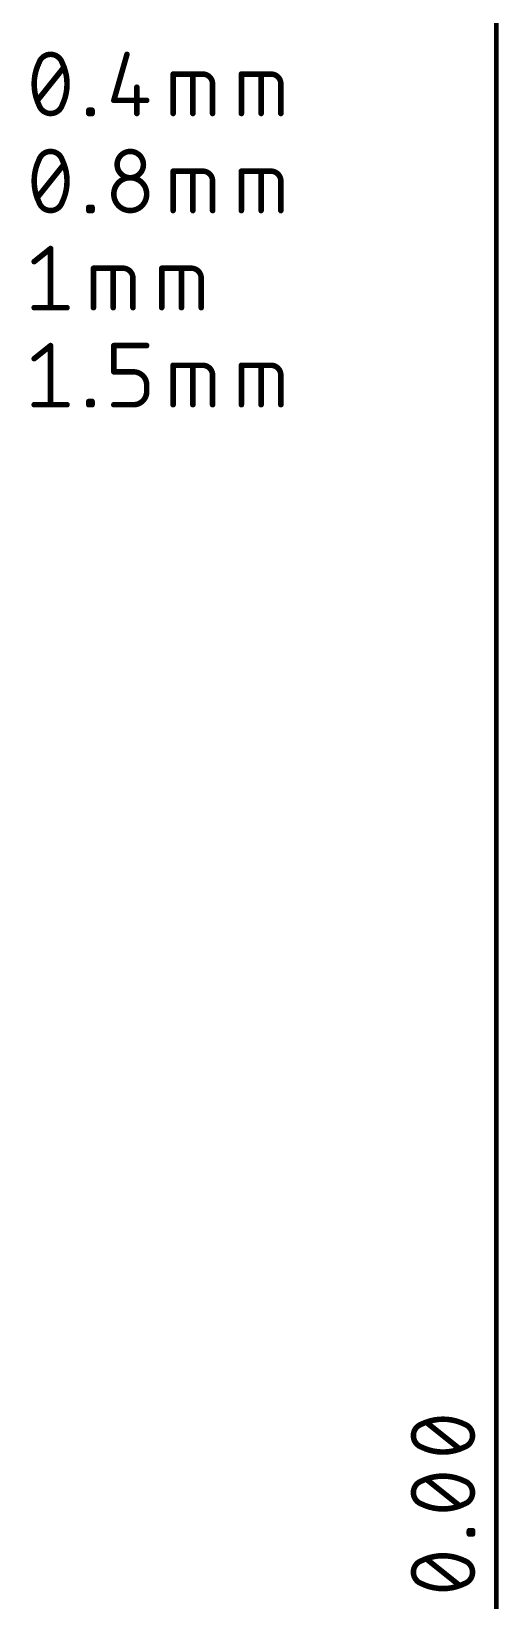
# Model space of a CAD drawing. Extents: x -35 to 140, y -8 to 139.
# Drawn here: x -34.8 to -21.96, y 43.12 to 86.23 of the extents above; entities that cross this region are included whole.
import ezdxf

# ---------------------------------------------------------------- set-up
doc = ezdxf.new("R2010")
doc.units = 0
doc.layers.add('51', color=253, linetype='CONTINUOUS')

msp = doc.modelspace()

# ---------------------------------------------------------------- linework, layer by layer
at = {"layer": '51'}
for points, const_width in [([(-22.0293, 89.935), (-22.0293, 0.065)], 0.13), ([(-32.1742, 85.6028), (-32.5354, 84.3384)], 0.1524), ([(-34.6335, 84.3384), (-33.911, 85.2416)], 0.1524), ([(-30.9063, 83.9772), (-30.9063, 85.0609)], 0.1524), ([(-30.9063, 85.0609), (-30.0935, 85.0609)], 0.1524), ([(-30.3644, 83.9772), (-30.3644, 85.0609)], 0.1524), ([(-29.0306, 83.9772), (-29.0306, 85.0609)], 0.1524), ([(-29.0306, 85.0609), (-28.2178, 85.0609)], 0.1524), ([(-28.4887, 83.9772), (-28.4887, 85.0609)], 0.1524), ([(-31.9033, 84.6997), (-31.9033, 83.9772)], 0.1524), ([(-29.8226, 84.79), (-29.8226, 83.9772)], 0.1524), ([(-27.9468, 84.79), (-27.9468, 83.9772)], 0.1524), ([(-33.2232, 83.9772), (-33.2232, 84.0675)], 0.1524), ([(-33.2232, 84.0675), (-33.1329, 84.0675)], 0.1524), ([(-33.1329, 84.0675), (-33.1329, 83.9772)], 0.1524), ([(-32.5354, 84.3384), (-31.6323, 84.3384)], 0.1524), ([(-33.1329, 83.9772), (-33.2232, 83.9772)], 0.1524), ([(-34.6335, 81.6714), (-33.911, 82.5746)], 0.1524), ([(-30.9063, 81.3102), (-30.9063, 82.3939)], 0.1524), ([(-30.9063, 82.3939), (-30.0935, 82.3939)], 0.1524), ([(-30.3644, 81.3102), (-30.3644, 82.3939)], 0.1524), ([(-29.0306, 81.3102), (-29.0306, 82.3939)], 0.1524), ([(-29.0306, 82.3939), (-28.2178, 82.3939)], 0.1524), ([(-28.4887, 81.3102), (-28.4887, 82.3939)], 0.1524), ([(-29.8226, 82.123), (-29.8226, 81.3102)], 0.1524), ([(-27.9468, 82.123), (-27.9468, 81.3102)], 0.1524), ([(-33.2232, 81.3102), (-33.2232, 81.4005)], 0.1524), ([(-33.2232, 81.4005), (-33.1329, 81.4005)], 0.1524), ([(-33.1329, 81.3102), (-33.2232, 81.3102)], 0.1524), ([(-33.1329, 81.4005), (-33.1329, 81.3102)], 0.1524), ([(-34.7238, 79.9076), (-34.2722, 80.2688)], 0.1524), ([(-34.2722, 80.2688), (-34.2722, 78.6432)], 0.1524), ([(-33.0947, 78.6432), (-33.0947, 79.7269)], 0.1524), ([(-33.0947, 79.7269), (-32.2819, 79.7269)], 0.1524), ([(-32.5528, 78.6432), (-32.5528, 79.7269)], 0.1524), ([(-31.2189, 78.6432), (-31.2189, 79.7269)], 0.1524), ([(-31.2189, 79.7269), (-30.4061, 79.7269)], 0.1524), ([(-30.6771, 78.6432), (-30.6771, 79.7269)], 0.1524), ([(-32.0109, 79.456), (-32.0109, 78.6432)], 0.1524), ([(-30.1352, 79.456), (-30.1352, 78.6432)], 0.1524), ([(-34.7238, 78.6432), (-33.8207, 78.6432)], 0.1524), ([(-34.7238, 77.2406), (-34.2722, 77.6018)], 0.1524), ([(-34.2722, 77.6018), (-34.2722, 75.9762)], 0.1524), ([(-32.5354, 76.8793), (-32.5354, 77.6018)], 0.1524), ([(-32.5354, 77.6018), (-31.6323, 77.6018)], 0.1524), ([(-31.9936, 76.8793), (-32.5354, 76.8793)], 0.1524), ([(-30.9063, 75.9762), (-30.9063, 77.0599)], 0.1524), ([(-30.9063, 77.0599), (-30.0935, 77.0599)], 0.1524), ([(-30.3644, 75.9762), (-30.3644, 77.0599)], 0.1524), ([(-29.8226, 76.789), (-29.8226, 75.9762)], 0.1524), ([(-29.0306, 75.9762), (-29.0306, 77.0599)], 0.1524), ([(-29.0306, 77.0599), (-28.2178, 77.0599)], 0.1524), ([(-28.4887, 75.9762), (-28.4887, 77.0599)], 0.1524), ([(-27.9468, 76.789), (-27.9468, 75.9762)], 0.1524), ([(-31.6323, 76.3374), (-31.6323, 76.5181)], 0.1524), ([(-34.7238, 75.9762), (-33.8207, 75.9762)], 0.1524), ([(-33.2232, 75.9762), (-33.2232, 76.0665)], 0.1524), ([(-33.2232, 76.0665), (-33.1329, 76.0665)], 0.1524), ([(-33.1329, 75.9762), (-33.2232, 75.9762)], 0.1524), ([(-33.1329, 76.0665), (-33.1329, 75.9762)], 0.1524), ([(-32.5354, 75.9762), (-31.9936, 75.9762)], 0.1524), ([(-23.0412, 47.2901), (-23.9443, 48.0126)], 0.1524), ([(-23.0412, 45.727), (-23.9443, 46.4495)], 0.1524), ([(-22.7703, 44.9489), (-22.7703, 45.0392)], 0.1524), ([(-22.7703, 45.0392), (-22.68, 45.0392)], 0.1524), ([(-22.68, 44.9489), (-22.7703, 44.9489)], 0.1524), ([(-22.68, 45.0392), (-22.68, 44.9489)], 0.1524), ([(-23.0412, 43.5386), (-23.9443, 44.2611)], 0.1524)]:
    msp.add_lwpolyline(points, dxfattribs=dict(at, const_width=const_width))
for points, const_width in [([(-34.5883, 85.377, 0.1139), (-34.7238, 84.79)], 0.1524), ([(-34.6244, 85.3894, 1), (-34.5523, 85.3647)], 0.0762), ([(-34.2722, 85.6028, 0.3205), (-34.5883, 85.377)], 0.1524), ([(-34.5541, 85.3603, 1), (-34.6226, 85.3937)], 0.0762), ([(-33.9562, 85.377, 0.3205), (-34.2722, 85.6028)], 0.1524), ([(-34.2722, 85.6409, 1), (-34.2722, 85.5647)], 0.0762), ([(-34.2722, 85.5647, 1), (-34.2722, 85.6409)], 0.0762), ([(-33.8207, 84.79, 0.1139), (-33.9562, 85.377)], 0.1524), ([(-33.9219, 85.3937, 1), (-33.9904, 85.3603)], 0.0762), ([(-33.9922, 85.3647, 1), (-33.9201, 85.3894)], 0.0762), ([(-32.1376, 85.5923, 1), (-32.2108, 85.6133)], 0.0762), ([(-33.8812, 85.2178, 1), (-33.9408, 85.2654)], 0.0762), ([(-30.8682, 85.0609, 1), (-30.9444, 85.0609)], 0.0762), ([(-30.9063, 85.099, 1), (-30.9063, 85.0228)], 0.0762), ([(-30.3263, 85.0609, 1), (-30.4025, 85.0609)], 0.0762), ([(-29.8226, 84.79, 0.4142), (-30.0935, 85.0609)], 0.1524), ([(-30.0935, 85.099, 1), (-30.0935, 85.0228)], 0.0762), ([(-30.0935, 85.0228, 1), (-30.0935, 85.099)], 0.0762), ([(-28.9925, 85.0609, 1), (-29.0687, 85.0609)], 0.0762), ([(-29.0306, 85.099, 1), (-29.0306, 85.0228)], 0.0762), ([(-28.4506, 85.0609, 1), (-28.5268, 85.0609)], 0.0762), ([(-27.9468, 84.79, 0.4142), (-28.2178, 85.0609)], 0.1524), ([(-28.2178, 85.099, 1), (-28.2178, 85.0228)], 0.0762), ([(-28.2178, 85.0228, 1), (-28.2178, 85.099)], 0.0762), ([(-34.7238, 84.79, 0.1139), (-34.5883, 84.203)], 0.1524), ([(-34.6857, 84.79, 1), (-34.7619, 84.79)], 0.0762), ([(-34.7619, 84.79, 1), (-34.6857, 84.79)], 0.0762), ([(-33.9562, 84.203, 0.1139), (-33.8207, 84.79)], 0.1524), ([(-33.7826, 84.79, 1), (-33.8588, 84.79)], 0.0762), ([(-33.8588, 84.79, 1), (-33.7826, 84.79)], 0.0762), ([(-31.8652, 84.6997, 1), (-31.9414, 84.6997)], 0.0762), ([(-29.7845, 84.79, 1), (-29.8607, 84.79)], 0.0762), ([(-29.8607, 84.79, 1), (-29.7845, 84.79)], 0.0762), ([(-27.9087, 84.79, 1), (-27.9849, 84.79)], 0.0762), ([(-27.9849, 84.79, 1), (-27.9087, 84.79)], 0.0762), ([(-34.6632, 84.3622, 1), (-34.6037, 84.3146)], 0.0762), ([(-34.5523, 84.2153, 1), (-34.6244, 84.1906)], 0.0762), ([(-34.5883, 84.203, 0.3205), (-34.2722, 83.9772)], 0.1524), ([(-34.6226, 84.1863, 1), (-34.5541, 84.2197)], 0.0762), ([(-34.2722, 83.9772, 0.3205), (-33.9562, 84.203)], 0.1524), ([(-33.9904, 84.2197, 1), (-33.9219, 84.1863)], 0.0762), ([(-33.9201, 84.1906, 1), (-33.9922, 84.2153)], 0.0762), ([(-33.1851, 84.0675, 1), (-33.2613, 84.0675)], 0.0762), ([(-33.2232, 84.1056, 1), (-33.2232, 84.0294)], 0.0762), ([(-33.0948, 84.0675, 1), (-33.171, 84.0675)], 0.0762), ([(-33.1329, 84.0294, 1), (-33.1329, 84.1056)], 0.0762), ([(-32.5721, 84.3489, 1), (-32.4988, 84.328)], 0.0762), ([(-32.5354, 84.3765, 1), (-32.5354, 84.3003)], 0.0762), ([(-31.6323, 84.3003, 1), (-31.6323, 84.3765)], 0.0762), ([(-34.2722, 84.0153, 1), (-34.2722, 83.9391)], 0.0762), ([(-34.2722, 83.9391, 1), (-34.2722, 84.0153)], 0.0762), ([(-33.2232, 84.0153, 1), (-33.2232, 83.9391)], 0.0762), ([(-33.2613, 83.9772, 1), (-33.1851, 83.9772)], 0.0762), ([(-33.171, 83.9772, 1), (-33.0948, 83.9772)], 0.0762), ([(-33.1329, 83.9391, 1), (-33.1329, 84.0153)], 0.0762), ([(-31.9414, 83.9772, 1), (-31.8652, 83.9772)], 0.0762), ([(-30.9444, 83.9772, 1), (-30.8682, 83.9772)], 0.0762), ([(-30.4025, 83.9772, 1), (-30.3263, 83.9772)], 0.0762), ([(-29.8607, 83.9772, 1), (-29.7845, 83.9772)], 0.0762), ([(-29.0687, 83.9772, 1), (-28.9925, 83.9772)], 0.0762), ([(-28.5268, 83.9772, 1), (-28.4506, 83.9772)], 0.0762), ([(-27.9849, 83.9772, 1), (-27.9087, 83.9772)], 0.0762), ([(-34.5883, 82.71, 0.1139), (-34.7238, 82.123)], 0.1524), ([(-34.2722, 82.9358, 0.3205), (-34.5883, 82.71)], 0.1524), ([(-34.5541, 82.6933, 1), (-34.6226, 82.7267)], 0.0762), ([(-33.9562, 82.71, 0.3205), (-34.2722, 82.9358)], 0.1524), ([(-34.2722, 82.9739, 1), (-34.2722, 82.8977)], 0.0762), ([(-34.2722, 82.8977, 1), (-34.2722, 82.9739)], 0.0762), ([(-33.8207, 82.123, 0.1139), (-33.9562, 82.71)], 0.1524), ([(-33.9219, 82.7267, 1), (-33.9904, 82.6933)], 0.0762), ([(-31.7226, 82.5746, 1), (-32.4451, 82.5746)], 0.1524), ([(-34.6244, 82.7224, 1), (-34.5523, 82.6977)], 0.0762), ([(-33.9922, 82.6977, 1), (-33.9201, 82.7224)], 0.0762), ([(-33.8812, 82.5508, 1), (-33.9408, 82.5984)], 0.0762), ([(-32.4451, 82.5746, 1), (-31.7226, 82.5746)], 0.1524), ([(-32.407, 82.5746, 1), (-32.4832, 82.5746)], 0.0762), ([(-32.4832, 82.5746, 1), (-32.407, 82.5746)], 0.0762), ([(-31.6845, 82.5746, 1), (-31.7607, 82.5746)], 0.0762), ([(-31.7607, 82.5746, 1), (-31.6845, 82.5746)], 0.0762), ([(-30.8682, 82.3939, 1), (-30.9444, 82.3939)], 0.0762), ([(-30.9063, 82.432, 1), (-30.9063, 82.3558)], 0.0762), ([(-30.3263, 82.3939, 1), (-30.4025, 82.3939)], 0.0762), ([(-29.8226, 82.123, 0.4142), (-30.0935, 82.3939)], 0.1524), ([(-30.0935, 82.432, 1), (-30.0935, 82.3558)], 0.0762), ([(-30.0935, 82.3558, 1), (-30.0935, 82.432)], 0.0762), ([(-28.9925, 82.3939, 1), (-29.0687, 82.3939)], 0.0762), ([(-29.0306, 82.432, 1), (-29.0306, 82.3558)], 0.0762), ([(-28.4506, 82.3939, 1), (-28.5268, 82.3939)], 0.0762), ([(-27.9468, 82.123, 0.4142), (-28.2178, 82.3939)], 0.1524), ([(-28.2178, 82.432, 1), (-28.2178, 82.3558)], 0.0762), ([(-28.2178, 82.3558, 1), (-28.2178, 82.432)], 0.0762), ([(-34.7238, 82.123, 0.1139), (-34.5883, 81.536)], 0.1524), ([(-34.6857, 82.123, 1), (-34.7619, 82.123)], 0.0762), ([(-34.7619, 82.123, 1), (-34.6857, 82.123)], 0.0762), ([(-33.9562, 81.536, 0.1139), (-33.8207, 82.123)], 0.1524), ([(-33.7826, 82.123, 1), (-33.8588, 82.123)], 0.0762), ([(-33.8588, 82.123, 1), (-33.7826, 82.123)], 0.0762), ([(-31.6323, 81.7618, 1), (-32.5354, 81.7618)], 0.1524), ([(-29.7845, 82.123, 1), (-29.8607, 82.123)], 0.0762), ([(-29.8607, 82.123, 1), (-29.7845, 82.123)], 0.0762), ([(-27.9087, 82.123, 1), (-27.9849, 82.123)], 0.0762), ([(-27.9849, 82.123, 1), (-27.9087, 82.123)], 0.0762), ([(-34.6632, 81.6952, 1), (-34.6037, 81.6476)], 0.0762), ([(-34.5523, 81.5483, 1), (-34.6244, 81.5236)], 0.0762), ([(-34.5883, 81.536, 0.3205), (-34.2722, 81.3102)], 0.1524), ([(-34.6226, 81.5193, 1), (-34.5541, 81.5527)], 0.0762), ([(-34.2722, 81.3102, 0.3205), (-33.9562, 81.536)], 0.1524), ([(-33.9904, 81.5527, 1), (-33.9219, 81.5193)], 0.0762), ([(-33.9201, 81.5236, 1), (-33.9922, 81.5483)], 0.0762), ([(-32.5354, 81.7618, 1), (-31.6323, 81.7618)], 0.1524), ([(-32.4973, 81.7618, 1), (-32.5735, 81.7618)], 0.0762), ([(-32.5735, 81.7618, 1), (-32.4973, 81.7618)], 0.0762), ([(-31.5942, 81.7618, 1), (-31.6704, 81.7618)], 0.0762), ([(-31.6704, 81.7618, 1), (-31.5942, 81.7618)], 0.0762), ([(-34.2722, 81.3483, 1), (-34.2722, 81.2721)], 0.0762), ([(-34.2722, 81.2721, 1), (-34.2722, 81.3483)], 0.0762), ([(-33.1851, 81.4005, 1), (-33.2613, 81.4005)], 0.0762), ([(-33.2232, 81.4386, 1), (-33.2232, 81.3624)], 0.0762), ([(-33.2232, 81.3483, 1), (-33.2232, 81.2721)], 0.0762), ([(-33.2613, 81.3102, 1), (-33.1851, 81.3102)], 0.0762), ([(-33.0948, 81.4005, 1), (-33.171, 81.4005)], 0.0762), ([(-33.171, 81.3102, 1), (-33.0948, 81.3102)], 0.0762), ([(-33.1329, 81.3624, 1), (-33.1329, 81.4386)], 0.0762), ([(-33.1329, 81.2721, 1), (-33.1329, 81.3483)], 0.0762), ([(-30.9444, 81.3102, 1), (-30.8682, 81.3102)], 0.0762), ([(-30.4025, 81.3102, 1), (-30.3263, 81.3102)], 0.0762), ([(-29.8607, 81.3102, 1), (-29.7845, 81.3102)], 0.0762), ([(-29.0687, 81.3102, 1), (-28.9925, 81.3102)], 0.0762), ([(-28.5268, 81.3102, 1), (-28.4506, 81.3102)], 0.0762), ([(-27.9849, 81.3102, 1), (-27.9087, 81.3102)], 0.0762), ([(-34.2341, 80.2688, 1), (-34.3103, 80.2688)], 0.0762), ([(-34.2484, 80.239, 1), (-34.296, 80.2986)], 0.0762), ([(-34.7476, 79.9373, 1), (-34.7, 79.8778)], 0.0762), ([(-33.0566, 79.7269, 1), (-33.1328, 79.7269)], 0.0762), ([(-33.0947, 79.765, 1), (-33.0947, 79.6888)], 0.0762), ([(-32.5147, 79.7269, 1), (-32.5909, 79.7269)], 0.0762), ([(-32.0109, 79.456, 0.4142), (-32.2819, 79.7269)], 0.1524), ([(-32.2819, 79.765, 1), (-32.2819, 79.6888)], 0.0762), ([(-32.2819, 79.6888, 1), (-32.2819, 79.765)], 0.0762), ([(-31.1808, 79.7269, 1), (-31.257, 79.7269)], 0.0762), ([(-31.2189, 79.765, 1), (-31.2189, 79.6888)], 0.0762), ([(-30.639, 79.7269, 1), (-30.7152, 79.7269)], 0.0762), ([(-30.1352, 79.456, 0.4142), (-30.4061, 79.7269)], 0.1524), ([(-30.4061, 79.765, 1), (-30.4061, 79.6888)], 0.0762), ([(-30.4061, 79.6888, 1), (-30.4061, 79.765)], 0.0762), ([(-31.9728, 79.456, 1), (-32.049, 79.456)], 0.0762), ([(-32.049, 79.456, 1), (-31.9728, 79.456)], 0.0762), ([(-30.0971, 79.456, 1), (-30.1733, 79.456)], 0.0762), ([(-30.1733, 79.456, 1), (-30.0971, 79.456)], 0.0762), ([(-34.7238, 78.6813, 1), (-34.7238, 78.6051)], 0.0762), ([(-34.3103, 78.6432, 1), (-34.2341, 78.6432)], 0.0762), ([(-33.8207, 78.6051, 1), (-33.8207, 78.6813)], 0.0762), ([(-33.1328, 78.6432, 1), (-33.0566, 78.6432)], 0.0762), ([(-32.5909, 78.6432, 1), (-32.5147, 78.6432)], 0.0762), ([(-32.049, 78.6432, 1), (-31.9728, 78.6432)], 0.0762), ([(-31.257, 78.6432, 1), (-31.1808, 78.6432)], 0.0762), ([(-30.7152, 78.6432, 1), (-30.639, 78.6432)], 0.0762), ([(-30.1733, 78.6432, 1), (-30.0971, 78.6432)], 0.0762), ([(-34.2341, 77.6018, 1), (-34.3103, 77.6018)], 0.0762), ([(-34.2484, 77.572, 1), (-34.296, 77.6316)], 0.0762), ([(-32.4973, 77.6018, 1), (-32.5735, 77.6018)], 0.0762), ([(-32.5354, 77.6399, 1), (-32.5354, 77.5637)], 0.0762), ([(-31.6323, 77.5637, 1), (-31.6323, 77.6399)], 0.0762), ([(-34.7476, 77.2703, 1), (-34.7, 77.2108)], 0.0762), ([(-32.5354, 76.9174, 1), (-32.5354, 76.8412)], 0.0762), ([(-32.5735, 76.8793, 1), (-32.4973, 76.8793)], 0.0762), ([(-31.6323, 76.5181, 0.4142), (-31.9936, 76.8793)], 0.1524), ([(-31.9936, 76.9174, 1), (-31.9936, 76.8412)], 0.0762), ([(-31.9936, 76.8412, 1), (-31.9936, 76.9174)], 0.0762), ([(-30.8682, 77.0599, 1), (-30.9444, 77.0599)], 0.0762), ([(-30.9063, 77.098, 1), (-30.9063, 77.0218)], 0.0762), ([(-30.3263, 77.0599, 1), (-30.4025, 77.0599)], 0.0762), ([(-29.8226, 76.789, 0.4142), (-30.0935, 77.0599)], 0.1524), ([(-30.0935, 77.098, 1), (-30.0935, 77.0218)], 0.0762), ([(-30.0935, 77.0218, 1), (-30.0935, 77.098)], 0.0762), ([(-29.7845, 76.789, 1), (-29.8607, 76.789)], 0.0762), ([(-29.8607, 76.789, 1), (-29.7845, 76.789)], 0.0762), ([(-28.9925, 77.0599, 1), (-29.0687, 77.0599)], 0.0762), ([(-29.0306, 77.098, 1), (-29.0306, 77.0218)], 0.0762), ([(-28.4506, 77.0599, 1), (-28.5268, 77.0599)], 0.0762), ([(-27.9468, 76.789, 0.4142), (-28.2178, 77.0599)], 0.1524), ([(-28.2178, 77.098, 1), (-28.2178, 77.0218)], 0.0762), ([(-28.2178, 77.0218, 1), (-28.2178, 77.098)], 0.0762), ([(-27.9087, 76.789, 1), (-27.9849, 76.789)], 0.0762), ([(-27.9849, 76.789, 1), (-27.9087, 76.789)], 0.0762), ([(-31.9936, 75.9762, 0.4142), (-31.6323, 76.3374)], 0.1524), ([(-31.5942, 76.5181, 1), (-31.6704, 76.5181)], 0.0762), ([(-31.6704, 76.5181, 1), (-31.5942, 76.5181)], 0.0762), ([(-31.5942, 76.3374, 1), (-31.6704, 76.3374)], 0.0762), ([(-31.6704, 76.3374, 1), (-31.5942, 76.3374)], 0.0762), ([(-34.7238, 76.0143, 1), (-34.7238, 75.9381)], 0.0762), ([(-34.3103, 75.9762, 1), (-34.2341, 75.9762)], 0.0762), ([(-33.8207, 75.9381, 1), (-33.8207, 76.0143)], 0.0762), ([(-33.1851, 76.0665, 1), (-33.2613, 76.0665)], 0.0762), ([(-33.2232, 76.1046, 1), (-33.2232, 76.0284)], 0.0762), ([(-33.2232, 76.0143, 1), (-33.2232, 75.9381)], 0.0762), ([(-33.2613, 75.9762, 1), (-33.1851, 75.9762)], 0.0762), ([(-33.0948, 76.0665, 1), (-33.171, 76.0665)], 0.0762), ([(-33.171, 75.9762, 1), (-33.0948, 75.9762)], 0.0762), ([(-33.1329, 76.0284, 1), (-33.1329, 76.1046)], 0.0762), ([(-33.1329, 75.9381, 1), (-33.1329, 76.0143)], 0.0762), ([(-32.5354, 76.0143, 1), (-32.5354, 75.9381)], 0.0762), ([(-31.9936, 76.0143, 1), (-31.9936, 75.9381)], 0.0762), ([(-31.9936, 75.9381, 1), (-31.9936, 76.0143)], 0.0762), ([(-30.9444, 75.9762, 1), (-30.8682, 75.9762)], 0.0762), ([(-30.4025, 75.9762, 1), (-30.3263, 75.9762)], 0.0762), ([(-29.8607, 75.9762, 1), (-29.7845, 75.9762)], 0.0762), ([(-29.0687, 75.9762, 1), (-28.9925, 75.9762)], 0.0762), ([(-28.5268, 75.9762, 1), (-28.4506, 75.9762)], 0.0762), ([(-27.9849, 75.9762, 1), (-27.9087, 75.9762)], 0.0762), ([(-24.0798, 47.9675, 0.3205), (-24.3056, 47.6514)], 0.1524), ([(-23.4928, 48.1029, 0.1139), (-24.0798, 47.9675)], 0.1524), ([(-24.0965, 48.0017, 1), (-24.0631, 47.9332)], 0.0762), ([(-24.0674, 47.9314, 1), (-24.0921, 48.0035)], 0.0762), ([(-23.9205, 48.0424, 1), (-23.9681, 47.9829)], 0.0762), ([(-22.9057, 47.9675, 0.1139), (-23.4928, 48.1029)], 0.1524), ([(-23.4928, 48.141, 1), (-23.4928, 48.0648)], 0.0762), ([(-23.4928, 48.0648, 1), (-23.4928, 48.141)], 0.0762), ([(-22.8934, 48.0035, 1), (-22.9181, 47.9314)], 0.0762), ([(-22.68, 47.6514, 0.3205), (-22.9057, 47.9675)], 0.1524), ([(-22.9224, 47.9332, 1), (-22.889, 48.0017)], 0.0762), ([(-24.3056, 47.6514, 0.3205), (-24.0798, 47.3353)], 0.1524), ([(-24.2675, 47.6514, 1), (-24.3437, 47.6514)], 0.0762), ([(-24.3437, 47.6514, 1), (-24.2675, 47.6514)], 0.0762), ([(-22.9057, 47.3353, 0.3205), (-22.68, 47.6514)], 0.1524), ([(-22.6419, 47.6514, 1), (-22.7181, 47.6514)], 0.0762), ([(-22.7181, 47.6514, 1), (-22.6419, 47.6514)], 0.0762), ([(-24.0798, 47.3353, 0.1139), (-23.4928, 47.1998)], 0.1524), ([(-24.0631, 47.3695, 1), (-24.0965, 47.301)], 0.0762), ([(-24.0921, 47.2992, 1), (-24.0674, 47.3713)], 0.0762), ([(-23.4928, 47.1998, 0.1139), (-22.9057, 47.3353)], 0.1524), ([(-23.4928, 47.2379, 1), (-23.4928, 47.1617)], 0.0762), ([(-23.4928, 47.1617, 1), (-23.4928, 47.2379)], 0.0762), ([(-23.065, 47.2604, 1), (-23.0174, 47.3199)], 0.0762), ([(-22.9181, 47.3713, 1), (-22.8934, 47.2992)], 0.0762), ([(-22.889, 47.301, 1), (-22.9224, 47.3695)], 0.0762), ([(-23.4928, 46.5398, 0.1139), (-24.0798, 46.4043)], 0.1524), ([(-22.9057, 46.4043, 0.1139), (-23.4928, 46.5398)], 0.1524), ([(-23.4928, 46.5779, 1), (-23.4928, 46.5017)], 0.0762), ([(-23.4928, 46.5017, 1), (-23.4928, 46.5779)], 0.0762), ([(-24.0798, 46.4043, 0.3205), (-24.3056, 46.0882)], 0.1524), ([(-24.3056, 46.0882, 0.3205), (-24.0798, 45.7722)], 0.1524), ([(-24.2675, 46.0882, 1), (-24.3437, 46.0882)], 0.0762), ([(-24.0965, 46.4386, 1), (-24.0631, 46.3701)], 0.0762), ([(-24.0674, 46.3683, 1), (-24.0921, 46.4404)], 0.0762), ([(-23.9205, 46.4792, 1), (-23.9681, 46.4197)], 0.0762), ([(-22.8934, 46.4404, 1), (-22.9181, 46.3683)], 0.0762), ([(-22.68, 46.0882, 0.3205), (-22.9057, 46.4043)], 0.1524), ([(-22.9057, 45.7722, 0.3205), (-22.68, 46.0882)], 0.1524), ([(-22.9224, 46.3701, 1), (-22.889, 46.4386)], 0.0762), ([(-22.6419, 46.0882, 1), (-22.7181, 46.0882)], 0.0762), ([(-24.3437, 46.0882, 1), (-24.2675, 46.0882)], 0.0762), ([(-24.0798, 45.7722, 0.1139), (-23.4928, 45.6367)], 0.1524), ([(-24.0631, 45.8064, 1), (-24.0965, 45.7379)], 0.0762), ([(-24.0921, 45.7361, 1), (-24.0674, 45.8082)], 0.0762), ([(-23.4928, 45.6367, 0.1139), (-22.9057, 45.7722)], 0.1524), ([(-23.4928, 45.6748, 1), (-23.4928, 45.5986)], 0.0762), ([(-23.4928, 45.5986, 1), (-23.4928, 45.6748)], 0.0762), ([(-23.065, 45.6972, 1), (-23.0174, 45.7568)], 0.0762), ([(-22.9181, 45.8082, 1), (-22.8934, 45.7361)], 0.0762), ([(-22.889, 45.7379, 1), (-22.9224, 45.8064)], 0.0762), ([(-22.7181, 46.0882, 1), (-22.6419, 46.0882)], 0.0762), ([(-22.7322, 45.0392, 1), (-22.8084, 45.0392)], 0.0762), ([(-22.7703, 45.0773, 1), (-22.7703, 45.0011)], 0.0762), ([(-22.7703, 44.987, 1), (-22.7703, 44.9108)], 0.0762), ([(-22.8084, 44.9489, 1), (-22.7322, 44.9489)], 0.0762), ([(-22.6419, 45.0392, 1), (-22.7181, 45.0392)], 0.0762), ([(-22.7181, 44.9489, 1), (-22.6419, 44.9489)], 0.0762), ([(-22.68, 45.0011, 1), (-22.68, 45.0773)], 0.0762), ([(-22.68, 44.9108, 1), (-22.68, 44.987)], 0.0762), ([(-23.4928, 44.3514, 0.1139), (-24.0798, 44.216)], 0.1524), ([(-22.9057, 44.216, 0.1139), (-23.4928, 44.3514)], 0.1524), ([(-23.4928, 44.3895, 1), (-23.4928, 44.3133)], 0.0762), ([(-23.4928, 44.3133, 1), (-23.4928, 44.3895)], 0.0762), ([(-24.0798, 44.216, 0.3205), (-24.3056, 43.8999)], 0.1524), ([(-24.0965, 44.2502, 1), (-24.0631, 44.1817)], 0.0762), ([(-24.0674, 44.1799, 1), (-24.0921, 44.252)], 0.0762), ([(-23.9205, 44.2909, 1), (-23.9681, 44.2314)], 0.0762), ([(-22.8934, 44.252, 1), (-22.9181, 44.1799)], 0.0762), ([(-22.68, 43.8999, 0.3205), (-22.9057, 44.216)], 0.1524), ([(-22.9224, 44.1817, 1), (-22.889, 44.2502)], 0.0762), ([(-24.3056, 43.8999, 0.3205), (-24.0798, 43.5838)], 0.1524), ([(-24.2675, 43.8999, 1), (-24.3437, 43.8999)], 0.0762), ([(-24.3437, 43.8999, 1), (-24.2675, 43.8999)], 0.0762), ([(-24.0798, 43.5838, 0.1139), (-23.4928, 43.4483)], 0.1524), ([(-24.0631, 43.618, 1), (-24.0965, 43.5495)], 0.0762), ([(-24.0921, 43.5477, 1), (-24.0674, 43.6198)], 0.0762), ([(-23.4928, 43.4483, 0.1139), (-22.9057, 43.5838)], 0.1524), ([(-23.065, 43.5089, 1), (-23.0174, 43.5684)], 0.0762), ([(-22.9181, 43.6198, 1), (-22.8934, 43.5477)], 0.0762), ([(-22.9057, 43.5838, 0.3205), (-22.68, 43.8999)], 0.1524), ([(-22.889, 43.5495, 1), (-22.9224, 43.618)], 0.0762), ([(-22.6419, 43.8999, 1), (-22.7181, 43.8999)], 0.0762), ([(-22.7181, 43.8999, 1), (-22.6419, 43.8999)], 0.0762), ([(-23.4928, 43.4864, 1), (-23.4928, 43.4102)], 0.0762), ([(-23.4928, 43.4102, 1), (-23.4928, 43.4864)], 0.0762)]:
    msp.add_lwpolyline(points, format="xyb", dxfattribs=dict(at, const_width=const_width))

doc.saveas('drawing.dxf')
